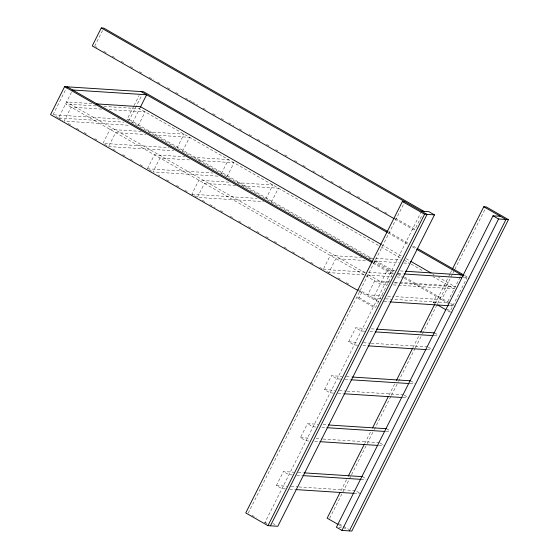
<?xml version="1.0" encoding="UTF-8"?>
<svg xmlns="http://www.w3.org/2000/svg" width="559" height="559" viewBox="0 0 559 559"><rect width="100%" height="100%" fill="white"/><g stroke="black" fill="none" stroke-linecap="round" stroke-linejoin="round"><path stroke-width="0.42" stroke-dasharray="2.79 2.1" d="M53.021 114.763L66.29 88.371M71.454 92.319L58.569 117.942L123.86 122.148M94.716 46.076L102.625 30.354M108.935 145.766L115.573 132.567L146.046 134.53M133.65 106.329L127.012 119.528L370.959 259.138M134.041 105.553L139.121 95.463M127.836 119.584L129.478 119.689L141.588 95.624M132.567 122.707L140.602 106.734M138.122 125.887L145.151 111.912L108.586 109.557M151.58 171.173L147.415 168.79L154.445 154.815L184.917 156.779M176.993 148.128L184.016 134.153L148.324 131.854M182.541 151.307L189.571 137.332L154.752 135.089M196.964 197.145L191.842 194.211L198.864 180.236L229.337 182.199M221.413 173.556L228.442 159.581L193.617 157.338M226.968 176.735L233.99 162.76L197.432 160.405M265.832 198.976L272.862 185.001L237.17 182.702M271.388 202.155L278.417 188.18L241.851 185.826M323.647 268.648L330.285 255.449L361.624 257.468M248.217 513.099L404.059 203.238M373.146 261.982L392.844 273.253L375.774 307.191L373.307 307.031L356.649 297.5L359.116 297.661L362.127 291.672L359.661 291.512M285.411 488.915L281.939 488.692L276.391 485.512L283.42 471.544L293.824 472.215M308.638 440.953L306.039 440.785L300.483 437.606L307.513 423.631L317.924 424.302M333.604 393.096L330.131 392.872L324.583 389.693L331.613 375.718L342.017 376.389M357.697 345.183L354.231 344.966L348.676 341.787L355.706 327.812L365.244 328.426M421.5 211.211L264.875 522.63L267.342 522.791M395.052 219.212L412.465 229.176L414.932 229.337L422.457 214.363M434.609 303.278L433.092 302.412L436.104 296.424L438.57 296.584M340.85 490.928L346.72 479.252M364.734 443.441L371.393 430.206M389.008 395.171L394.885 383.488M412.898 347.677L418.768 336.001M435.216 303.299L448.528 276.831M448.919 276.055L450.093 273.714M450.484 272.939L451.665 270.605M329.607 518.34L366.809 444.377M367.2 443.594L373.859 430.36M374.25 429.585L391.083 396.107M391.475 395.325L398.134 382.09M398.525 381.315L414.974 348.613M415.365 347.838L422.017 334.603M422.408 333.821L452.559 273.875M452.951 273.099L454.523 269.983M454.914 269.207L485.848 207.696M460.113 277.173L447.228 302.789L393.256 299.317M460.504 276.398L461.287 274.846M447.479 310.65L449.75 311.95L466.835 278.019L463.809 276.286M91.851 103.597L66.605 101.969L365.383 272.967M96.071 105.93L65.599 103.967L380.26 284.049L388.093 284.559M103.904 106.434L139.596 108.732L380.127 246.393M101.619 109.11L71.154 107.146L64.124 121.121L130.282 125.377M53.888 114.819L119.179 119.025M141.364 131.407L110.025 129.388L102.996 143.363L169.153 147.625M108.544 146.542L173.835 150.748M189.599 159.902L160 157.994L152.97 171.969L219.128 176.225M147.415 168.79L212.706 172.99M235.758 185.434L204.419 183.415L197.39 197.39L263.555 201.652M191.842 194.211L257.133 198.417M368.591 257.916L372.07 258.139M375.55 258.363L400.796 259.991M365.439 260.536L335.84 258.628L328.811 272.603L363.629 274.846M374.139 261.095L399.385 262.723M403.738 263.003L408.964 263.338M395.122 270.584L387.289 270.081L373.23 298.024L381.07 298.527M400.349 270.919L404.702 271.199M392.844 273.253L390.378 273.099L372.951 263.121M398.064 273.596L403.291 273.931M463.355 277.795L469.301 278.179M323.256 269.424L365.041 272.114M368.528 272.338L393.774 273.966M367.116 275.07L392.362 276.691M396.715 276.978L401.935 277.313M389.504 281.827L374.705 280.877L367.682 294.845L382.482 295.802M394.731 282.162L399.084 282.442M399.951 282.498L448.702 285.642L441.673 299.61L394.668 296.584M389.099 282.561L381.266 282.057L366.138 273.4M394.326 282.896L398.679 283.175M399.545 283.231L455.264 286.823L438.619 277.299M393.319 284.894L397.673 285.174M398.539 285.23L454.257 288.814L433.078 276.698M387.701 296.137L393.795 296.529M385.424 298.813L392.383 299.261M433.092 302.412L435.559 302.573L437.83 303.872M384.012 301.539L389.232 301.874M449.296 305.745L455.25 306.129M449.75 311.95L452.217 312.104M371.316 328.818L375.655 329.097M364.727 331.214L361.261 330.991L355.706 327.812M369.932 331.55L374.271 331.829M434.119 335.679L438.452 335.959M348.676 341.787L358.221 342.401M363.42 342.737L370.358 343.184M371.232 343.24L427.607 346.866M362.903 345.518L367.242 345.797M427.09 349.654L433.162 350.046M346.356 376.668L351.555 377.004M340.634 379.121L337.161 378.897L331.613 375.718M344.966 379.4L350.172 379.736M410.02 383.593L414.359 383.872M324.583 389.693L334.988 390.364M339.327 390.643L346.266 391.09M347.132 391.146L403.507 394.78M337.943 393.375L343.142 393.711M402.99 397.568L409.062 397.959M323.123 424.637L327.462 424.917M315.667 426.978L313.068 426.81L307.513 423.631M321.739 427.369L326.079 427.649M385.927 431.499L390.259 431.779M300.483 437.606L310.028 438.221M316.101 438.612L322.166 439.004M323.039 439.06L379.414 442.686M314.71 441.344L319.049 441.624M378.897 445.474L384.969 445.865M298.164 472.495L303.362 472.823M292.441 474.94L288.968 474.717L283.42 471.544M296.773 475.22L301.979 475.555M360.96 479.356L366.166 479.692M276.391 485.512L286.795 486.183M291.134 486.463L298.073 486.91M298.939 486.966L355.314 490.599M289.751 489.195L294.949 489.53M353.931 493.331L360.869 493.779M338.866 527.396L341.332 527.556M95.47 46.509L96.987 47.375M103.799 51.274L106.825 53.007M112.128 56.04L115.909 58.206M121.212 61.238L124.999 63.405M130.296 66.437L134.083 68.603M139.38 71.636L142.405 73.369M149.218 77.268L153.76 79.867M157.547 82.033L160.573 83.766M167.386 87.665L170.418 89.398M175.715 92.431L178.74 94.164M185.56 98.063L188.586 99.795M189.34 100.229L191.611 101.528M192.373 101.962L197.669 104.994M202.966 108.027L206.753 110.193M212.811 113.659L215.837 115.392M221.133 118.424L224.166 120.157M228.708 122.756L234.004 125.789M239.301 128.829L242.333 130.561M249.146 134.46L252.172 136.193M257.475 139.226L260.501 140.959M266.559 144.425L270.339 146.591M275.643 149.623L279.423 151.789M284.727 154.822L287.752 156.555M294.565 160.454L297.591 162.187M302.894 165.219L305.92 166.952M312.733 170.851L315.765 172.584M321.062 175.617L324.087 177.35M330.9 181.249L333.933 182.982M339.229 186.014L343.016 188.18M348.313 191.213L352.1 193.379M357.397 196.412L361.184 198.578M366.48 201.61L369.513 203.343M376.326 207.242L379.351 208.975M384.648 212.008L387.68 213.741M395.248 218.073L414.932 229.337M388.239 231.789L408.699 243.493M413.241 246.093L416.273 247.833M464.76 275.58L467.792 277.313M388.051 232.928L407.749 244.199M412.29 246.805L416.078 248.972M381.888 244.828L402.312 256.518M406.093 258.684L409.88 260.85M432.568 273.833L434.084 274.7M380.889 246.826L401.306 258.517M404.283 260.214L410.383 263.708M411.144 264.141L423.247 271.066M129.478 119.689L393.885 271.01M398.427 273.61L403.731 276.642M404.492 277.075L449.946 303.09M450.687 303.516L453.733 305.263M373.992 260.878L394.444 272.582M397.253 274.189L403.535 277.788M404.297 278.221L452.783 305.969M446.921 309.071L450.708 311.237M434.636 332.891L438.801 335.274M55.795 116.349L57.877 117.544M58.325 117.795L62.867 120.402M68.17 123.434L71.203 125.167M76.506 128.207L79.532 129.94M84.081 132.539L87.868 134.705M94.688 138.611L97.713 140.344M104.533 144.25L106.811 145.55M112.869 149.015L115.902 150.748M122.714 154.654L124.992 155.954M130.296 158.987L133.322 160.719M140.141 164.625L143.174 166.358M158.323 175.03L159.839 175.896M166.659 179.802L169.691 181.535M176.504 185.434L178.782 186.741M184.84 190.207L187.873 191.94M202.267 200.178L205.293 201.911M209.842 204.517L215.145 207.55M220.449 210.582L223.481 212.322M230.294 216.221L232.572 217.521M238.63 220.994L241.663 222.727M248.476 226.626L250.753 227.925M256.812 231.398L259.083 232.698M265.902 236.597L268.935 238.337M274.238 241.369L277.264 243.102M284.084 247.008L287.116 248.741M292.42 251.774L295.452 253.506M302.265 257.413L304.543 258.712M310.601 262.178L313.634 263.918M319.692 267.384L322.725 269.117M326.729 271.408L331.054 273.889M337.874 277.788L340.906 279.521M346.21 282.561L349.242 284.293M357.571 289.066L378.785 301.203L376.319 301.042L358.137 290.638M359.116 297.661L375.774 307.191M428.299 347.265L431.772 349.249M410.537 380.805L415.4 383.586M404.206 395.178L407.672 397.163M386.444 428.711L390.608 431.101M380.106 443.084L383.579 445.069M362.344 476.624L366.508 479.007M356.705 491.396L359.479 492.982M339.236 523.846L348.858 529.352M338.992 524.957L347.272 529.701M272.967 523.504L275.049 524.698M251.913 515.216L256.357 517.76M264.505 522.42L267.649 524.216"/><path stroke-width="0.84" d="M387.485 231.356L143.537 91.739L64.606 86.659L50.555 114.602L358.137 290.638M423.967 211.372L103.75 28.111L101.284 27.95L92.249 45.915L394.298 218.779M140.379 107.181L146.626 94.757L72.628 89.992M404.842 201.68L402.375 201.519L245.75 512.938L267.957 525.649L277.823 526.285L434.455 214.866L428.9 211.686L421.5 211.211M267.957 525.649L424.588 214.23L434.455 214.866M270.423 525.809L427.055 214.39L101.284 27.95M340.068 492.486L327.141 518.179L338.251 524.538M348.285 476.135L364.342 444.216M372.567 427.866L388.226 396.729M396.45 380.379L412.507 348.46M420.731 332.109L434.825 304.082M452.448 269.047L483.773 206.76L486.239 206.921L508.445 219.631L351.821 531.05L341.954 530.414L336.399 527.235L493.031 215.816L500.431 216.298M341.954 530.414L498.579 218.995L508.445 219.631M349.354 530.889L505.979 219.47L483.773 206.76M96.204 103.876L140.602 106.734L381.133 244.395M405.568 271.255L461.287 274.846M404.157 273.987L461.615 277.683M390.105 301.93L448.43 305.689M376.521 329.153L434.636 332.891M375.138 331.885L433.246 335.624M368.108 345.853L426.224 349.599M352.429 377.059L410.537 380.805M351.038 379.792L409.153 383.537M344.009 393.767L402.124 397.512M328.329 424.973L386.444 428.711M326.945 427.705L385.053 431.443M319.916 441.68L378.031 445.418M304.236 472.879L362.344 476.624M302.845 475.611L360.96 479.356M295.816 489.586L353.931 493.331M493.031 215.816L498.579 218.995M402.375 201.519L424.588 214.23M417.028 248.266L463.998 275.147M141.071 91.578L387.289 232.495M416.839 249.405L463.369 276.034M410.634 261.277L431.059 272.967M67.073 86.813L372.385 261.549M64.606 86.659L372.196 262.688M437.634 305.011L445.963 309.784"/></g></svg>
